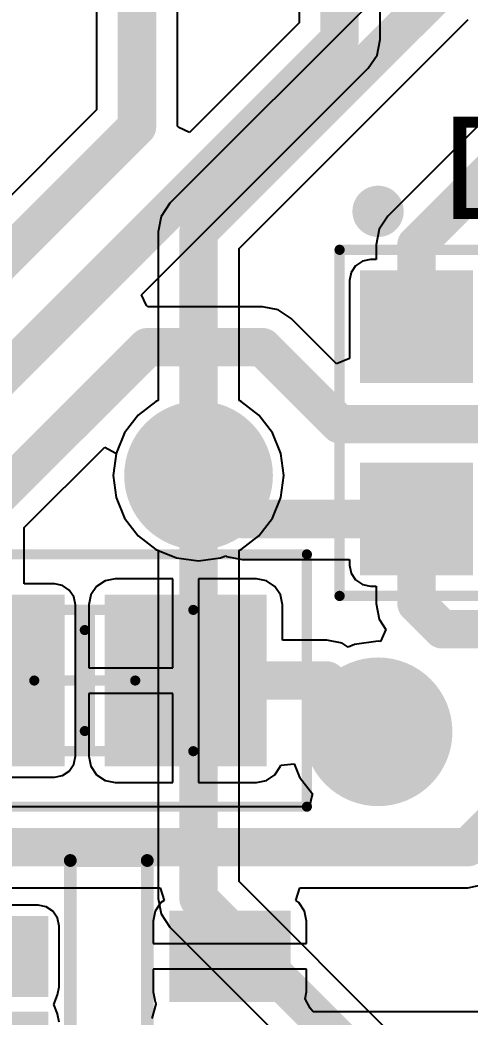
# Model space of a CAD drawing. Header units: millimetres. Extents: x 0.11 to 2.34, y 0.1 to 2.58.
# Drawn here: x 1.3654 to 1.5409, y 1.2787 to 1.6677 of the extents above; entities that cross this region are included whole.
import ezdxf

# ---------------------------------------------------------------- set-up
doc = ezdxf.new("R2010")
doc.units = ezdxf.units.MM
doc.header["$MEASUREMENT"] = 0
for name, color, linetype in [('BottomLayer', 5, 'Continuous'), ('BottomSolder', 6, 'Continuous'), ('Mechanical13', 56, 'Continuous'), ('Mechanical15', 56, 'Continuous'), ('MultiLayer', 9, 'Continuous'), ('TopLayer', 1, 'Continuous'), ('TopOverlay', 2, 'Continuous'), ('TopPaste', 8, 'Continuous'), ('TopSolder', 216, 'Continuous'), ('ViaHoleLayer', 16, 'Continuous')]:
    doc.layers.add(name, color=color, linetype=linetype)

# ---------------------------------------------------------------- blocks, each defined once
blk = doc.blocks.new('SOT23_DUODIODE_6')
at = {"layer": 'TopLayer'}
for points in [[(-0.018, 0.018), (-0.018, -0.018), (0.018, 0.018), (0.018, -0.018)], [(0.055, -0.02), (0.055, -0.056), (0.105, -0.02), (0.105, -0.056)], [(-0.018, -0.057), (-0.018, -0.093), (0.018, -0.057), (0.018, -0.093)]]:
    blk.add_solid(points, dxfattribs=at)
at = {"layer": 'TopOverlay'}
for points, const_width in [([(-0.01, 0.045, 1), (-0.02, 0.045, 1)], 0.01), ([(-0.0225, 0.045, 1), (-0.0175, 0.045, 1)], 0.005), ([(-0.0125, 0.045, 1), (-0.0075, 0.045, 1)], 0.005), ([(-0.031, 0.03, 1), (-0.029, 0.03, 1)], 0.002), ([(-0.031, 0.03, 1), (-0.029, 0.03, 1)], 0.002), ([(0.114, 0.03, 1), (0.116, 0.03, 1)], 0.002), ([(0.114, 0.03, 1), (0.116, 0.03, 1)], 0.002), ([(-0.031, -0.105, 1), (-0.029, -0.105, 1)], 0.002), ([(-0.031, -0.105, 1), (-0.029, -0.105, 1)], 0.002), ([(0.114, -0.105, 1), (0.116, -0.105, 1)], 0.002), ([(0.114, -0.105, 1), (0.116, -0.105, 1)], 0.002)]:
    blk.add_lwpolyline(points, format="xyb", close=True, dxfattribs=dict(at, const_width=const_width))
at = {"layer": 'TopOverlay', "const_width": 0.004}
for points in [[(-0.03, 0.03), (-0.03, -0.105)], [(-0.03, 0.03), (0.115, 0.03)], [(0.115, -0.105), (0.115, 0.03)], [(-0.03, -0.105), (0.115, -0.105)]]:
    blk.add_lwpolyline(points, dxfattribs=at)
at = {"layer": 'TopPaste'}
for points in [[(-0.018, 0.018), (-0.018, -0.018), (0.018, 0.018), (0.018, -0.018)], [(0.055, -0.02), (0.055, -0.056), (0.105, -0.02), (0.105, -0.056)], [(-0.018, -0.057), (-0.018, -0.093), (0.018, -0.057), (0.018, -0.093)]]:
    blk.add_solid(points, dxfattribs=at)
at = {"layer": 'TopSolder'}
for points in [[(-0.022, 0.022), (-0.022, -0.022), (0.022, 0.022), (0.022, -0.022)], [(0.051, -0.016), (0.051, -0.06), (0.109, -0.016), (0.109, -0.06)], [(-0.022, -0.053), (-0.022, -0.097), (0.022, -0.053), (0.022, -0.097)]]:
    blk.add_solid(points, dxfattribs=at)
blk = doc.blocks.new('MIC7221YM5_7')
at = {"layer": 'TopLayer'}
for points in [[(-0.02559, 0.02756), (-0.02559, 0.06693), (-0.04921, 0.02756), (-0.04921, 0.06693)], [(0.01181, 0.02756), (0.01181, 0.06693), (-0.01181, 0.02756), (-0.01181, 0.06693)], [(0.04921, 0.02756), (0.04921, 0.06693), (0.02559, 0.02756), (0.02559, 0.06693)], [(-0.02362, -0.06693), (-0.02362, -0.02756), (-0.05118, -0.06693), (-0.05118, -0.02756)], [(0.05118, -0.06693), (0.05118, -0.02756), (0.02362, -0.06693), (0.02362, -0.02756)]]:
    blk.add_solid(points, dxfattribs=at)
at = {"layer": 'TopOverlay'}
for points, const_width in [([(0.0748, 0.05118, 1), (0.06693, 0.05118, 1)], 0.01), ([(0.06443, 0.05118, 1), (0.06943, 0.05118, 1)], 0.005), ([(0.0723, 0.05118, 1), (0.0773, 0.05118, 1)], 0.005), ([(-0.07605, 0.015, 1), (-0.07355, 0.015, 1)], 0.0025), ([(-0.07605, 0.015, 1), (-0.07355, 0.015, 1)], 0.0025), ([(0.07355, 0.015, 1), (0.07605, 0.015, 1)], 0.0025), ([(0.07355, 0.015, 1), (0.07605, 0.015, 1)], 0.0025), ([(-0.07605, -0.015, 1), (-0.07355, -0.015, 1)], 0.0025), ([(-0.07605, -0.015, 1), (-0.07355, -0.015, 1)], 0.0025), ([(0.07355, -0.015, 1), (0.07605, -0.015, 1)], 0.0025), ([(0.07355, -0.015, 1), (0.07605, -0.015, 1)], 0.0025)]:
    blk.add_lwpolyline(points, format="xyb", close=True, dxfattribs=dict(at, const_width=const_width))
at = {"layer": 'TopOverlay', "const_width": 0.005}
for points in [[(-0.0748, 0.015), (-0.0748, -0.015)], [(-0.0748, 0.015), (0.0748, 0.015)], [(0.0748, 0.015), (0.0748, -0.015)], [(-0.0748, -0.015), (0.0748, -0.015)]]:
    blk.add_lwpolyline(points, dxfattribs=at)
at = {"layer": 'TopPaste'}
for points in [[(-0.02559, 0.02756), (-0.02559, 0.06693), (-0.04921, 0.02756), (-0.04921, 0.06693)], [(0.01181, 0.02756), (0.01181, 0.06693), (-0.01181, 0.02756), (-0.01181, 0.06693)], [(0.04921, 0.02756), (0.04921, 0.06693), (0.02559, 0.02756), (0.02559, 0.06693)], [(-0.02362, -0.06693), (-0.02362, -0.02756), (-0.05118, -0.06693), (-0.05118, -0.02756)], [(0.05118, -0.06693), (0.05118, -0.02756), (0.02362, -0.06693), (0.02362, -0.02756)]]:
    blk.add_solid(points, dxfattribs=at)
at = {"layer": 'TopSolder'}
for points in [[(-0.02159, 0.02356), (-0.02159, 0.07093), (-0.05321, 0.02356), (-0.05321, 0.07093)], [(0.01581, 0.02356), (0.01581, 0.07093), (-0.01581, 0.02356), (-0.01581, 0.07093)], [(0.05321, 0.02356), (0.05321, 0.07093), (0.02159, 0.02356), (0.02159, 0.07093)], [(-0.01962, -0.07093), (-0.01962, -0.02356), (-0.05518, -0.07093), (-0.05518, -0.02356)], [(0.05518, -0.07093), (0.05518, -0.02356), (0.01962, -0.07093), (0.01962, -0.02356)]]:
    blk.add_solid(points, dxfattribs=at)
blk = doc.blocks.new('6_0805_M_20')
at = {"layer": 'Mechanical13', "const_width": 0.00394}
for points in [[(-0.04232, 0.02756), (-0.04232, -0.02756)], [(0.04232, 0.02756), (-0.04232, 0.02756)], [(0.04232, 0.02756), (0.04232, -0.02756)], [(0.04232, -0.02756), (-0.04232, -0.02756)]]:
    blk.add_lwpolyline(points, dxfattribs=at)
at = {"layer": 'Mechanical13', "const_width": 0.00197}
for points in [[(-0.04331, 0.02756, 1), (-0.04134, 0.02756, 1)], [(-0.04331, 0.02756, 1), (-0.04134, 0.02756, 1)], [(0.04134, 0.02756, 1), (0.04331, 0.02756, 1)], [(0.04134, 0.02756, 1), (0.04331, 0.02756, 1)], [(-0.04331, -0.02756, 1), (-0.04134, -0.02756, 1)], [(-0.04331, -0.02756, 1), (-0.04134, -0.02756, 1)], [(0.04134, -0.02756, 1), (0.04331, -0.02756, 1)], [(0.04134, -0.02756, 1), (0.04331, -0.02756, 1)]]:
    blk.add_lwpolyline(points, format="xyb", close=True, dxfattribs=at)
at = {"layer": 'Mechanical15', "const_width": 0.00394}
for points in [[(-0.08661, 0.04921), (-0.08661, -0.04921)], [(0.08661, 0.04921), (-0.08661, 0.04921)], [(0.08661, 0.04921), (0.08661, -0.04921)], [(0, 0.01969), (0, -0.01969)], [(0.01969, 0), (-0.01969, 0)], [(0.08661, -0.04921), (-0.08661, -0.04921)]]:
    blk.add_lwpolyline(points, dxfattribs=at)
at = {"layer": 'Mechanical15', "const_width": 0.00197}
for points in [[(-0.0876, 0.04921, 1), (-0.08563, 0.04921, 1)], [(-0.0876, 0.04921, 1), (-0.08563, 0.04921, 1)], [(0.08563, 0.04921, 1), (0.0876, 0.04921, 1)], [(0.08563, 0.04921, 1), (0.0876, 0.04921, 1)], [(-0.00098, 0.01969, 1), (0.00098, 0.01969, 1)], [(-0.02067, 0, 1), (-0.0187, 0, 1)], [(0.0187, 0, 1), (0.02067, 0, 1)], [(-0.00098, -0.01969, 1), (0.00098, -0.01969, 1)], [(-0.0876, -0.04921, 1), (-0.08563, -0.04921, 1)], [(-0.0876, -0.04921, 1), (-0.08563, -0.04921, 1)], [(0.08563, -0.04921, 1), (0.0876, -0.04921, 1)], [(0.08563, -0.04921, 1), (0.0876, -0.04921, 1)]]:
    blk.add_lwpolyline(points, format="xyb", close=True, dxfattribs=at)
at = {"layer": 'TopLayer'}
for points in [[(-0.01181, -0.02953), (-0.01181, 0.02953), (-0.06693, -0.02953), (-0.06693, 0.02953)], [(0.06693, -0.02953), (0.06693, 0.02953), (0.01181, -0.02953), (0.01181, 0.02953)]]:
    blk.add_solid(points, dxfattribs=at)
at = {"layer": 'TopOverlay', "const_width": 0.00787}
blk.add_lwpolyline([(0, 0.02559), (0, -0.02559)], dxfattribs=at)
at = {"layer": 'TopOverlay', "const_width": 0.00394}
for points in [[(-0.00197, 0.02559, 1), (0.00197, 0.02559, 1)], [(-0.00197, -0.02559, 1), (0.00197, -0.02559, 1)]]:
    blk.add_lwpolyline(points, format="xyb", close=True, dxfattribs=at)
at = {"layer": 'TopPaste'}
for points in [[(-0.01181, -0.02953), (-0.01181, 0.02953), (-0.06693, -0.02953), (-0.06693, 0.02953)], [(0.06693, -0.02953), (0.06693, 0.02953), (0.01181, -0.02953), (0.01181, 0.02953)]]:
    blk.add_solid(points, dxfattribs=at)
at = {"layer": 'TopSolder'}
for points in [[(-0.00781, -0.03353), (-0.00781, 0.03353), (-0.07093, -0.03353), (-0.07093, 0.03353)], [(0.07093, -0.03353), (0.07093, 0.03353), (0.00781, -0.03353), (0.00781, 0.03353)]]:
    blk.add_solid(points, dxfattribs=at)

msp = doc.modelspace()

# ---------------------------------------------------------------- linework, layer by layer
at = {"layer": 'BottomLayer'}
for p, q in [((1.51312, 1.68547), (1.42383, 1.59617)), ((1.4508, 1.57845), (1.54017, 1.66783)), ((1.42383, 1.59617), (1.4204, 1.59105)), ((1.4204, 1.59105), (1.4192, 1.585)), ((1.4192, 1.585), (1.4192, 1.51917)), ((1.4508, 1.51917), (1.4508, 1.57845)), ((1.41836, 1.51883), (1.41146, 1.51354)), ((1.4192, 1.51917), (1.41836, 1.51883)), ((1.45164, 1.51883), (1.4508, 1.51917)), ((1.45854, 1.51354), (1.45164, 1.51883)), ((1.41146, 1.51354), (1.40617, 1.50664)), ((1.46383, 1.50664), (1.45854, 1.51354)), ((1.40617, 1.50664), (1.40285, 1.49861)), ((1.46715, 1.49861), (1.46383, 1.50664)), ((1.40285, 1.49861), (1.40172, 1.49)), ((1.46828, 1.49), (1.46715, 1.49861)), ((1.40172, 1.49), (1.40285, 1.48139)), ((1.46715, 1.48139), (1.46828, 1.49)), ((1.40285, 1.48139), (1.40617, 1.47336)), ((1.46383, 1.47336), (1.46715, 1.48139)), ((1.40617, 1.47336), (1.41146, 1.46646)), ((1.45854, 1.46646), (1.46383, 1.47336)), ((1.41146, 1.46646), (1.41836, 1.46117)), ((1.45164, 1.46117), (1.45854, 1.46646)), ((1.41836, 1.46117), (1.4192, 1.46083)), ((1.4192, 1.46083), (1.4192, 1.325)), ((1.4508, 1.46083), (1.45164, 1.46117)), ((1.4508, 1.33155), (1.4508, 1.46083)), ((1.62055, 1.1618), (1.4508, 1.33155)), ((1.4192, 1.325), (1.4204, 1.31895)), ((1.4204, 1.31895), (1.42383, 1.31383)), ((1.42383, 1.31383), (1.5982, 1.13945))]:
    msp.add_line(p, q, dxfattribs=at)
at = {"layer": 'BottomLayer', "const_width": 0.015}
for points in [[(1.435, 1.585), (1.529, 1.679)], [(1.435, 1.49), (1.435, 1.585)], [(1.435, 1.325), (1.435, 1.49)], [(1.435, 1.325), (1.63, 1.13)]]:
    msp.add_lwpolyline(points, dxfattribs=at)
at = {"layer": 'BottomLayer'}
for points, const_width in [([(1.43125, 1.585, 1), (1.43875, 1.585, 1)], 0.0075), ([(1.43125, 1.585, 1), (1.43875, 1.585, 1)], 0.0075), ([(1.4225, 1.49, 1), (1.4475, 1.49, 1)], 0.025), ([(1.43125, 1.49, 1), (1.43875, 1.49, 1)], 0.0075), ([(1.43125, 1.49, 1), (1.43875, 1.49, 1)], 0.0075), ([(1.4925, 1.39, 1), (1.5175, 1.39, 1)], 0.025), ([(1.43125, 1.325, 1), (1.43875, 1.325, 1)], 0.0075), ([(1.43125, 1.325, 1), (1.43875, 1.325, 1)], 0.0075)]:
    msp.add_lwpolyline(points, format="xyb", close=True, dxfattribs=dict(at, const_width=const_width))
at = {"layer": 'BottomSolder', "const_width": 0.029}
for points in [[(1.4205, 1.49, 1), (1.4495, 1.49, 1)], [(1.4905, 1.39, 1), (1.5195, 1.39, 1)]]:
    msp.add_lwpolyline(points, format="xyb", close=True, dxfattribs=at)
at = {"layer": 'MultiLayer', "const_width": 0.025}
for points in [[(1.4225, 1.49, 1), (1.4475, 1.49, 1)], [(1.4925, 1.39, 1), (1.5175, 1.39, 1)]]:
    msp.add_lwpolyline(points, format="xyb", close=True, dxfattribs=at)
at = {"layer": 'TopLayer'}
for p, q in [((1.3952, 1.69084), (1.3952, 1.63255)), ((1.4268, 1.62622), (1.4268, 1.69084)), ((1.4742, 1.69084), (1.4742, 1.66655)), ((1.5058, 1.66), (1.5058, 1.69084)), ((1.4742, 1.66655), (1.43147, 1.62382)), ((1.58204, 1.66439), (1.50883, 1.59117)), ((1.5046, 1.65395), (1.5058, 1.66)), ((1.50117, 1.64883), (1.5046, 1.65395)), ((1.41282, 1.56047), (1.50117, 1.64883)), ((1.3952, 1.63255), (1.26845, 1.5058)), ((1.42731, 1.62576), (1.4268, 1.62622)), ((1.43147, 1.62382), (1.42731, 1.62576)), ((1.50883, 1.59117), (1.5054, 1.58605)), ((1.5054, 1.58605), (1.5042, 1.58)), ((1.5042, 1.58), (1.5042, 1.57416)), ((1.49623, 1.57177), (1.49446, 1.56912)), ((1.49888, 1.57354), (1.49623, 1.57177)), ((1.502, 1.57416), (1.49888, 1.57354)), ((1.5042, 1.57416), (1.502, 1.57416)), ((1.49446, 1.56912), (1.49384, 1.566)), ((1.49384, 1.566), (1.49384, 1.53558)), ((1.41476, 1.55631), (1.41282, 1.56047)), ((1.41522, 1.5558), (1.41476, 1.55631)), ((1.46, 1.5558), (1.41522, 1.5558)), ((1.46605, 1.5546), (1.46, 1.5558)), ((1.47117, 1.55117), (1.46605, 1.5546)), ((1.48884, 1.53351), (1.47117, 1.55117)), ((1.49384, 1.53558), (1.48884, 1.53351)), ((1.36706, 1.46971), (1.39842, 1.50107)), ((1.39842, 1.50107), (1.40251, 1.49878)), ((1.40282, 1.4984), (1.40172, 1.49)), ((1.40251, 1.49878), (1.40282, 1.4984)), ((1.40172, 1.49), (1.40285, 1.48139)), ((1.40285, 1.48139), (1.40617, 1.47336)), ((1.40617, 1.47336), (1.41146, 1.46646)), ((1.36706, 1.44768), (1.36706, 1.46971)), ((1.41146, 1.46646), (1.41836, 1.46117)), ((1.41836, 1.46117), (1.42639, 1.45785)), ((1.44361, 1.45785), (1.44557, 1.45866)), ((1.44557, 1.45866), (1.44595, 1.4584)), ((1.42639, 1.45785), (1.435, 1.45672)), ((1.435, 1.45672), (1.44361, 1.45785)), ((1.44595, 1.4584), (1.452, 1.4572)), ((1.452, 1.4572), (1.49384, 1.4572)), ((1.49384, 1.4572), (1.49384, 1.455)), ((1.49384, 1.455), (1.49446, 1.45188)), ((1.49446, 1.45188), (1.49623, 1.44923)), ((1.37882, 1.44768), (1.36706, 1.44768)), ((1.38194, 1.44706), (1.37882, 1.44768)), ((1.38459, 1.4453), (1.38194, 1.44706)), ((1.39854, 1.44895), (1.39523, 1.44674)), ((1.40244, 1.44972), (1.39854, 1.44895)), ((1.425, 1.44972), (1.40244, 1.44972)), ((1.425, 1.415), (1.425, 1.44972)), ((1.45756, 1.44972), (1.435, 1.44972)), ((1.435, 1.44972), (1.435, 1.41)), ((1.46146, 1.44895), (1.45756, 1.44972)), ((1.46477, 1.44674), (1.46146, 1.44895)), ((1.49623, 1.44923), (1.49888, 1.44746)), ((1.49888, 1.44746), (1.502, 1.44684)), ((1.502, 1.44684), (1.5042, 1.44684)), ((1.5042, 1.44684), (1.5042, 1.44)), ((1.38635, 1.44265), (1.38459, 1.4453)), ((1.39302, 1.44343), (1.39225, 1.43953)), ((1.39523, 1.44674), (1.39302, 1.44343)), ((1.46698, 1.44343), (1.46477, 1.44674)), ((1.46775, 1.43953), (1.46698, 1.44343)), ((1.38698, 1.43953), (1.38635, 1.44265)), ((1.38698, 1.38047), (1.38698, 1.43953)), ((1.39225, 1.43953), (1.39225, 1.415)), ((1.46775, 1.4258), (1.46775, 1.43953)), ((1.5042, 1.44), (1.5054, 1.43395)), ((1.5054, 1.43395), (1.50808, 1.42994)), ((1.50808, 1.42994), (1.50598, 1.42517)), ((1.485, 1.4258), (1.46775, 1.4258)), ((1.49105, 1.4246), (1.485, 1.4258)), ((1.49335, 1.42306), (1.49105, 1.4246)), ((1.49586, 1.4241), (1.49335, 1.42306)), ((1.505, 1.4253), (1.49586, 1.4241)), ((1.50598, 1.42517), (1.505, 1.4253)), ((1.39225, 1.415), (1.425, 1.415)), ((1.435, 1.41), (1.435, 1.37028)), ((1.425, 1.405), (1.39225, 1.405)), ((1.39225, 1.405), (1.39225, 1.38047)), ((1.425, 1.37028), (1.425, 1.405)), ((1.38459, 1.3747), (1.38635, 1.37735)), ((1.38635, 1.37735), (1.38698, 1.38047)), ((1.39225, 1.38047), (1.39302, 1.37657)), ((1.46698, 1.37657), (1.46707, 1.37704)), ((1.46707, 1.37704), (1.47227, 1.37755)), ((1.47227, 1.37755), (1.47443, 1.37235)), ((1.37882, 1.37232), (1.38194, 1.37294)), ((1.38194, 1.37294), (1.38459, 1.3747)), ((1.39302, 1.37657), (1.39523, 1.37326)), ((1.39523, 1.37326), (1.39854, 1.37105)), ((1.46146, 1.37105), (1.46477, 1.37326)), ((1.46477, 1.37326), (1.46698, 1.37657)), ((1.3237, 1.37232), (1.37882, 1.37232)), ((1.39854, 1.37105), (1.40244, 1.37028)), ((1.40244, 1.37028), (1.425, 1.37028)), ((1.435, 1.37028), (1.45756, 1.37028)), ((1.45756, 1.37028), (1.46146, 1.37105)), ((1.47443, 1.37235), (1.47945, 1.3658)), ((1.47945, 1.3658), (1.47813, 1.3608)), ((1.47813, 1.3608), (1.32, 1.3608)), ((1.54, 1.3292), (1.54605, 1.3304)), ((1.32655, 1.3292), (1.42004, 1.3292)), ((1.42004, 1.3292), (1.42156, 1.3242)), ((1.47293, 1.3242), (1.47445, 1.3292)), ((1.47445, 1.3292), (1.54, 1.3292)), ((1.37244, 1.32237), (1.33307, 1.32237)), ((1.37556, 1.32175), (1.37244, 1.32237)), ((1.42035, 1.32339), (1.41814, 1.32008)), ((1.42156, 1.3242), (1.42035, 1.32339)), ((1.47414, 1.32339), (1.47293, 1.3242)), ((1.47635, 1.32008), (1.47414, 1.32339)), ((1.37821, 1.31998), (1.37556, 1.32175)), ((1.37998, 1.31733), (1.37821, 1.31998)), ((1.41814, 1.32008), (1.41736, 1.31618)), ((1.47713, 1.31618), (1.47635, 1.32008)), ((1.3806, 1.31421), (1.37998, 1.31733)), ((1.41736, 1.31618), (1.41736, 1.3074)), ((1.47713, 1.3074), (1.47713, 1.31618)), ((1.3806, 1.29059), (1.3806, 1.31421)), ((1.41736, 1.3074), (1.44724, 1.3074)), ((1.44724, 1.3074), (1.47713, 1.3074)), ((1.44724, 1.2974), (1.41736, 1.2974)), ((1.41736, 1.2974), (1.41736, 1.28862)), ((1.47713, 1.2974), (1.44724, 1.2974)), ((1.47713, 1.28862), (1.47713, 1.2974)), ((1.37861, 1.2837), (1.37995, 1.28743)), ((1.37995, 1.28743), (1.37998, 1.28747)), ((1.37998, 1.28747), (1.3806, 1.29059)), ((1.41736, 1.28862), (1.41814, 1.28472)), ((1.47656, 1.2858), (1.47713, 1.28862)), ((1.37995, 1.27997), (1.37861, 1.2837)), ((1.41836, 1.28378), (1.41685, 1.2782)), ((1.41814, 1.28472), (1.41825, 1.28456)), ((1.41825, 1.28456), (1.41836, 1.28378)), ((1.47851, 1.28222), (1.47656, 1.2858)), ((1.37998, 1.27993), (1.37995, 1.27997)), ((1.3806, 1.27681), (1.37998, 1.27993)), ((1.47975, 1.2808), (1.47851, 1.28222)), ((1.6242, 1.2808), (1.47975, 1.2808))]:
    msp.add_line(p, q, dxfattribs=at)
at = {"layer": 'TopLayer', "const_width": 0.015}
for points in [[(1.411, 1.626), (1.411, 1.749)], [(1.49, 1.66), (1.49, 1.749)], [(1.21, 1.38), (1.49, 1.66)], [(1.52, 1.58), (1.595, 1.655)], [(1.275, 1.49), (1.411, 1.626)], [(1.52, 1.548), (1.52, 1.58)], [(1.35126, 1.47626), (1.415, 1.54)], [(1.415, 1.54), (1.46, 1.54)], [(1.46, 1.54), (1.49, 1.51)], [(1.49, 1.51), (1.6, 1.51)], [(1.435, 1.49), (1.452, 1.473)], [(1.452, 1.473), (1.52, 1.473)], [(1.52, 1.44), (1.52, 1.473)], [(1.52, 1.44), (1.53, 1.43)], [(1.53, 1.43), (1.64, 1.43)], [(1.43, 1.41), (1.485, 1.41)], [(1.485, 1.41), (1.505, 1.39)], [(1.54, 1.345), (1.57, 1.375)], [(1.32, 1.345), (1.54, 1.345)]]:
    msp.add_lwpolyline(points, dxfattribs=at)
at = {"layer": 'TopLayer'}
for points, const_width in [([(1.48625, 1.66, 1), (1.49375, 1.66, 1)], 0.0075), ([(1.48625, 1.66, 1), (1.49375, 1.66, 1)], 0.0075), ([(1.40725, 1.626, 1), (1.41475, 1.626, 1)], 0.0075), ([(1.40725, 1.626, 1), (1.41475, 1.626, 1)], 0.0075), ([(1.51625, 1.58, 1), (1.52375, 1.58, 1)], 0.0075), ([(1.51625, 1.58, 1), (1.52375, 1.58, 1)], 0.0075), ([(1.51625, 1.548, 1), (1.52375, 1.548, 1)], 0.0075), ([(1.41125, 1.54, 1), (1.41875, 1.54, 1)], 0.0075), ([(1.41125, 1.54, 1), (1.41875, 1.54, 1)], 0.0075), ([(1.45625, 1.54, 1), (1.46375, 1.54, 1)], 0.0075), ([(1.45625, 1.54, 1), (1.46375, 1.54, 1)], 0.0075), ([(1.48625, 1.51, 1), (1.49375, 1.51, 1)], 0.0075), ([(1.48625, 1.51, 1), (1.49375, 1.51, 1)], 0.0075), ([(1.4225, 1.49, 1), (1.4475, 1.49, 1)], 0.025), ([(1.43125, 1.49, 1), (1.43875, 1.49, 1)], 0.0075), ([(1.44825, 1.473, 1), (1.45575, 1.473, 1)], 0.0075), ([(1.44825, 1.473, 1), (1.45575, 1.473, 1)], 0.0075), ([(1.51625, 1.473, 1), (1.52375, 1.473, 1)], 0.0075), ([(1.51625, 1.473, 1), (1.52375, 1.473, 1)], 0.0075), ([(1.51625, 1.44, 1), (1.52375, 1.44, 1)], 0.0075), ([(1.51625, 1.44, 1), (1.52375, 1.44, 1)], 0.0075), ([(1.52625, 1.43, 1), (1.53375, 1.43, 1)], 0.0075), ([(1.52625, 1.43, 1), (1.53375, 1.43, 1)], 0.0075), ([(1.42625, 1.41, 1), (1.43375, 1.41, 1)], 0.0075), ([(1.48125, 1.41, 1), (1.48875, 1.41, 1)], 0.0075), ([(1.48125, 1.41, 1), (1.48875, 1.41, 1)], 0.0075), ([(1.4925, 1.39, 1), (1.5175, 1.39, 1)], 0.025), ([(1.50125, 1.39, 1), (1.50875, 1.39, 1)], 0.0075), ([(1.53625, 1.345, 1), (1.54375, 1.345, 1)], 0.0075), ([(1.53625, 1.345, 1), (1.54375, 1.345, 1)], 0.0075)]:
    msp.add_lwpolyline(points, format="xyb", close=True, dxfattribs=dict(at, const_width=const_width))
at = {"layer": 'TopSolder', "const_width": 0.029}
for points in [[(1.4205, 1.49, 1), (1.4495, 1.49, 1)], [(1.4905, 1.39, 1), (1.5195, 1.39, 1)]]:
    msp.add_lwpolyline(points, format="xyb", close=True, dxfattribs=at)
at = {"layer": 'ViaHoleLayer', "const_width": 0.014}
for points in [[(1.428, 1.49, 1), (1.442, 1.49, 1)], [(1.498, 1.39, 1), (1.512, 1.39, 1)]]:
    msp.add_lwpolyline(points, format="xyb", close=True, dxfattribs=at)

# ---------------------------------------------------------------- block references
for name, p, rotation in [('SOT23_DUODIODE_6', (1.52, 1.548), 360), ('6_0805_M_20', (1.39063, 1.41), 180), ('MIC7221YM5_7', (1.4, 1.265), 90)]:
    msp.add_blockref(name, p, dxfattribs=dict(rotation=rotation))

# ---------------------------------------------------------------- texts
at = {"layer": 'TopOverlay'}
msp.add_text('D3', height=0.04, dxfattribs=at).set_placement((1.53, 1.59))

doc.saveas('drawing.dxf')
